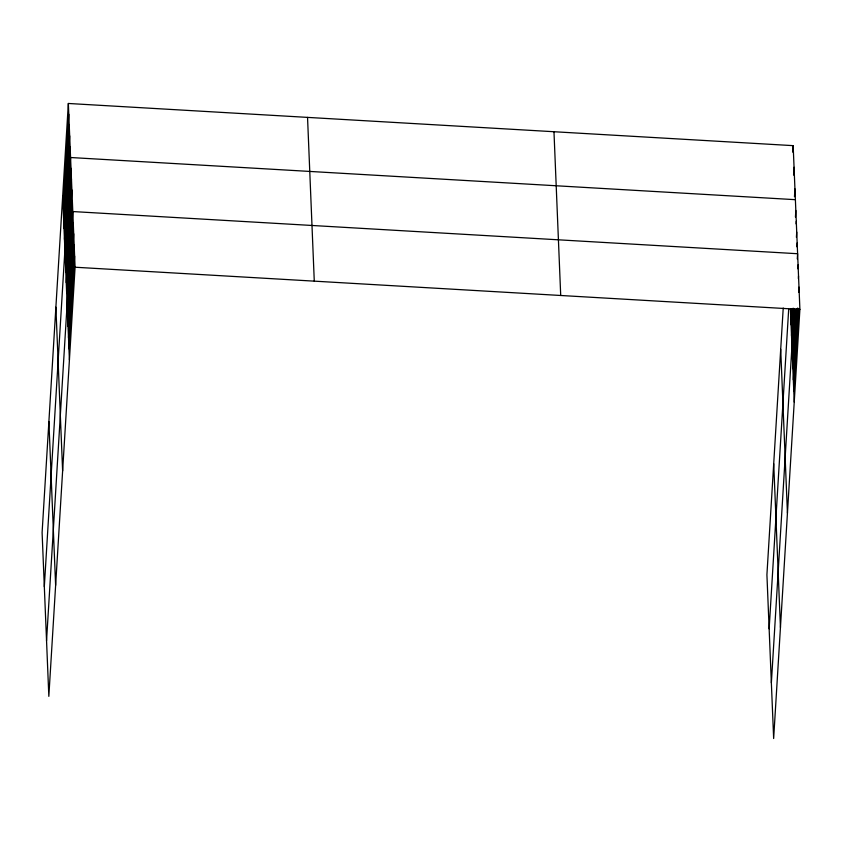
<?xml version="1.0" encoding="UTF-8"?>
<svg xmlns="http://www.w3.org/2000/svg" width="842" height="842" viewBox="0 0 842 842"><rect width="100%" height="100%" fill="white"/><g stroke="black" fill="none" stroke-linecap="round" stroke-linejoin="round"><path stroke-width="1.26" d="M68.349 103.471L42.1 532.597L48.836 696.355L75.085 267.23L68.349 103.471L793.164 145.645L799.9 309.403L773.651 738.529L766.915 574.77L783.228 308.025M63.118 206.943L68.791 114.28M63.571 217.752L69.233 125.09M64.013 228.561L69.675 135.899M64.455 239.37L70.128 146.708M44.321 586.632L70.57 157.517L795.385 199.68M65.35 260.988L71.012 168.326M65.792 271.798L71.454 179.135M66.234 282.607L71.907 189.934M66.676 293.416L72.349 200.743M46.542 640.678L72.791 211.553L797.606 253.726L797.29 258.947M67.581 315.361L73.254 222.688M68.044 326.496L73.707 233.823M68.497 337.631L74.17 244.959M68.96 348.767L74.622 256.094M792.764 152.17L793.164 145.645M793.574 175.094L794.059 167.263M794.459 196.712L794.943 188.871M769.146 628.806L788.691 309.13M795.437 217.015L795.827 210.489M790.606 313.971L790.933 308.751M796.122 223.909L796.279 221.299M791.048 324.78L792.006 309.109M796.406 237.328L796.721 232.108M791.501 335.579L793.175 308.172M796.921 246.832L797.163 242.917M771.367 682.851L794.259 308.54M792.396 357.524L795.353 309.235M797.827 268.777L798.069 264.862M792.859 368.659L796.532 308.625M798.363 278.607L798.521 275.997M793.311 379.795L797.711 308.014M798.669 292.353L798.984 287.133M793.774 390.941L798.805 308.709M75.085 267.23L799.9 309.403M790.406 309.161L794.238 402.076M780.702 349.335L787.438 513.104M773.714 463.732L780.45 627.5M553.973 131.731L560.709 295.489M307.541 117.385L314.276 281.154M62.676 196.133L69.412 359.902M55.888 307.172L62.624 470.931M48.889 421.568L55.625 585.327"/></g></svg>
